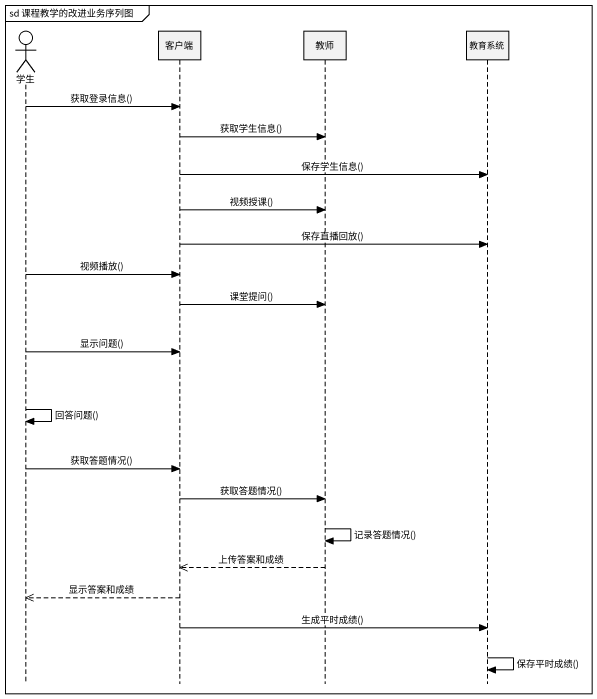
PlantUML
@startuml
mainframe sd 课程教学的改进业务序列图
hide footbox
actor 学生
participant 客户端
participant 教师
participant 教育系统

学生 -> 客户端 : 获取登录信息()
客户端 -> 教师 : 获取学生信息()
客户端 -> 教育系统 : 保存学生信息()
客户端 -> 教师 : 视频授课()
客户端 -> 教育系统 : 保存直播回放()
学生 -> 客户端 : 视频播放()
客户端 -> 教师 : 课堂提问()
学生 -> 客户端 : 显示问题()
学生 -> 学生 : 回答问题()
学生 -> 客户端 : 获取答题情况()
客户端 -> 教师 : 获取答题情况()
教师 -> 教师 : 记录答题情况()
教师 -->> 客户端 : 上传答案和成绩
客户端 -->> 学生 : 显示答案和成绩
客户端 -> 教育系统 : 生成平时成绩()
教育系统 -> 教育系统 : 保存平时成绩()
@enduml
